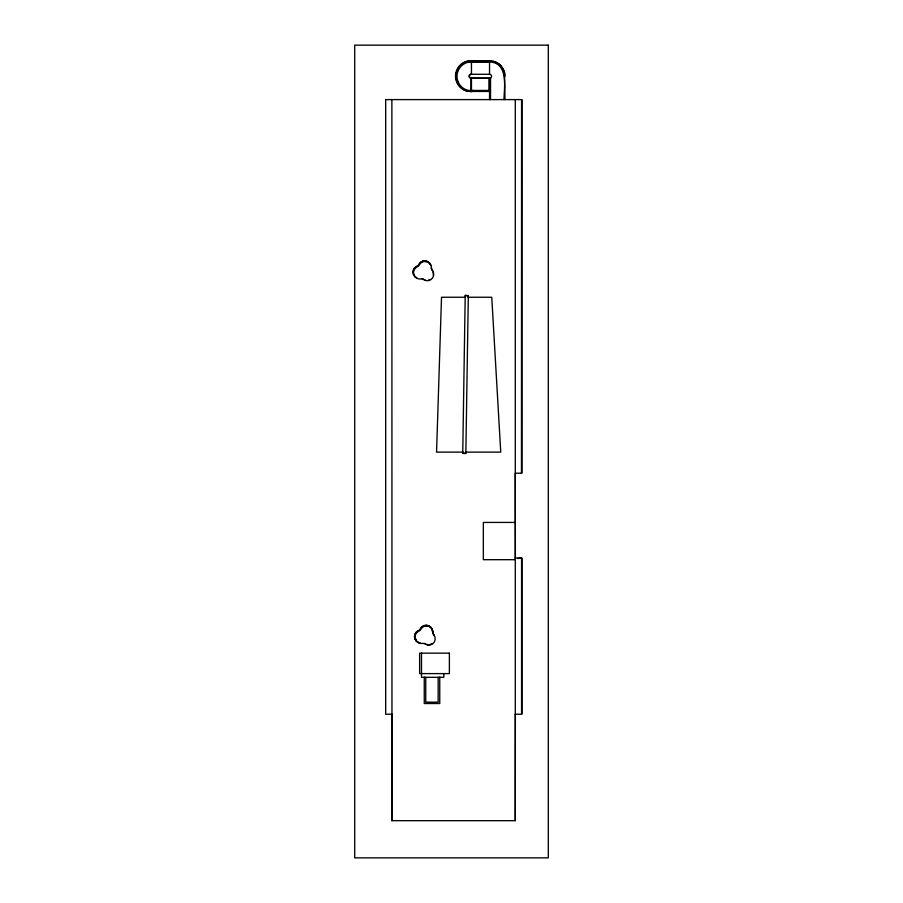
<?xml version="1.0" encoding="UTF-8"?>
<svg xmlns="http://www.w3.org/2000/svg" width="903" height="903" viewBox="0 0 903 903"><rect width="100%" height="100%" fill="white"/><g stroke="black" fill="none" stroke-linecap="round" stroke-linejoin="round"><path stroke-width="1.35" d="M515.376 714.217L515.286 820.68L515.286 99.601M515.286 558.031L521.674 558.031L521.573 714.217L515.286 714.217M468.318 295.45L465.835 453.509L462.742 453.464L465.214 295.405L468.341 295.732L465.214 295.405M490.476 60.975L490.352 61.968L470.113 61.968L470.113 60.964L490.419 60.964L497.271 62.928L500.465 65.377L504.472 72.308L504.991 99.601M517.893 558.539L521.674 558.031L521.674 714.217L521.573 558.031M489.866 61.765L469.628 61.765L469.628 60.761L493.061 61.167A15.464 15.464 0 0 1 503.998 72.105M490.532 99.601L490.532 78.313L471.456 78.313A2.009 2.009 0 0 1 469.458 76.303A2.009 2.009 0 0 1 471.456 74.294L489.539 74.294A2.009 2.009 0 0 1 491.548 76.303A2.009 2.009 0 0 1 489.539 78.313L489.539 99.601M470.982 74.102A2.009 2.009 0 0 0 470.463 78.053L489.054 78.121L489.054 91.451M490.397 90.447L470.102 90.447L470.102 91.451L490.397 91.451M470.587 90.65L471.456 90.65M385.581 99.601L521.674 99.601L521.674 473.206L515.286 473.206L515.376 558.867M465.474 297.256L441.522 297.256L436.555 452.121L463.239 452.121M467.991 297.256L491.763 297.256L500.747 452.121L465.553 452.121M515.286 522.431L483.342 522.431L483.342 559.691L515.286 559.691M515.376 820.68L391.879 820.68L391.97 714.217L385.683 714.217L385.683 99.601M462.708 453.182L465.813 453.238M470.655 90.65L467.72 90.266A14.448 14.448 0 0 1 467.72 62.352L470.655 61.968L470.587 60.964L467.461 61.37A15.464 15.464 0 0 0 467.461 91.248M424.895 261.407L426.25 261.768M426.363 625.835L427.706 626.197M470.463 78.053L471.456 78.313L471.456 91.654L466.975 91.045A15.464 15.464 0 0 1 466.975 61.167L470.102 60.761L470.17 61.765M415.549 638.365L415.911 639.719M391.879 714.217L391.97 820.68L391.879 99.601M503.987 99.601C504.19 87.478 508.66 63.515 490.352 61.968L490.352 60.964M489.539 60.964L489.539 74.294M488.196 60.964L488.196 61.968M487.71 60.761L487.71 61.765M473.488 90.447L473.488 91.451M472.325 90.447L472.325 91.451M471.456 60.964L471.456 74.294M470.982 78.121L470.982 91.451M443.802 673.604L443.802 677.318L421.498 677.318L421.498 653.162M439.75 677.047L439.75 703.527L424.263 703.527L424.263 677.047M438.147 677.374L438.147 702.15L425.753 702.15L425.753 677.374M391.733 730.188L391.733 735.019M391.733 773.013L391.733 777.855M493.546 61.37A15.464 15.464 0 0 1 505.003 76.303M458.464 83.336A14.448 14.448 0 0 1 457.02 79.848M457.02 72.364A14.448 14.448 0 0 1 458.464 68.888M416.689 266.317A6.456 6.456 0 0 0 416.825 277.989A6.423 6.423 0 0 1 416.701 266.351A4.549 4.549 0 0 0 419.003 264.218A6.456 6.456 0 0 1 430.866 265.471M421.972 278.575A4.549 4.549 0 0 1 423.439 279.185A6.423 6.423 0 0 0 425.031 279.941M431.194 267.931A4.549 4.549 0 0 0 432.176 270.076A6.423 6.423 0 0 1 433.237 275.155M430.189 279.354A6.423 6.423 0 0 1 428.553 280.032M419.026 264.229A6.434 6.434 0 0 1 430.844 265.471M434.467 636.084A6.423 6.423 0 0 0 433.643 634.516A4.549 4.549 0 0 1 432.605 631.569A6.456 6.456 0 0 0 420.459 628.646A4.549 4.549 0 0 1 418.157 630.757A6.456 6.456 0 0 0 420.03 642.936A6.423 6.423 0 0 1 418.168 630.779M424.433 643.365A4.549 4.549 0 0 1 424.895 643.613M431.657 643.794A6.423 6.423 0 0 1 426.498 644.381M420.493 628.669A6.434 6.434 0 0 1 432.571 631.569M521.674 99.601L521.573 473.206L521.573 99.601M548.29 45.15L354.71 45.15L354.71 857.85L548.29 857.85L548.29 45.15M449.378 653.162L419.635 653.162L419.635 673.604L449.378 673.604L449.378 653.162M431.499 267.672A6.434 6.434 0 0 0 419.41 264.76A4.571 4.571 0 0 1 417.096 266.882A6.423 6.423 0 0 0 420.764 279.016A4.571 4.571 0 0 1 423.834 279.693A6.389 6.389 0 0 0 432.537 270.629A4.571 4.571 0 0 1 431.499 267.672M432.955 632.1A6.434 6.434 0 0 0 420.877 629.199A4.571 4.571 0 0 1 418.563 631.31A6.423 6.423 0 0 0 422.232 643.455A4.571 4.571 0 0 1 425.302 644.121A6.389 6.389 0 0 0 434.004 635.057A4.571 4.571 0 0 1 432.955 632.1"/></g></svg>
